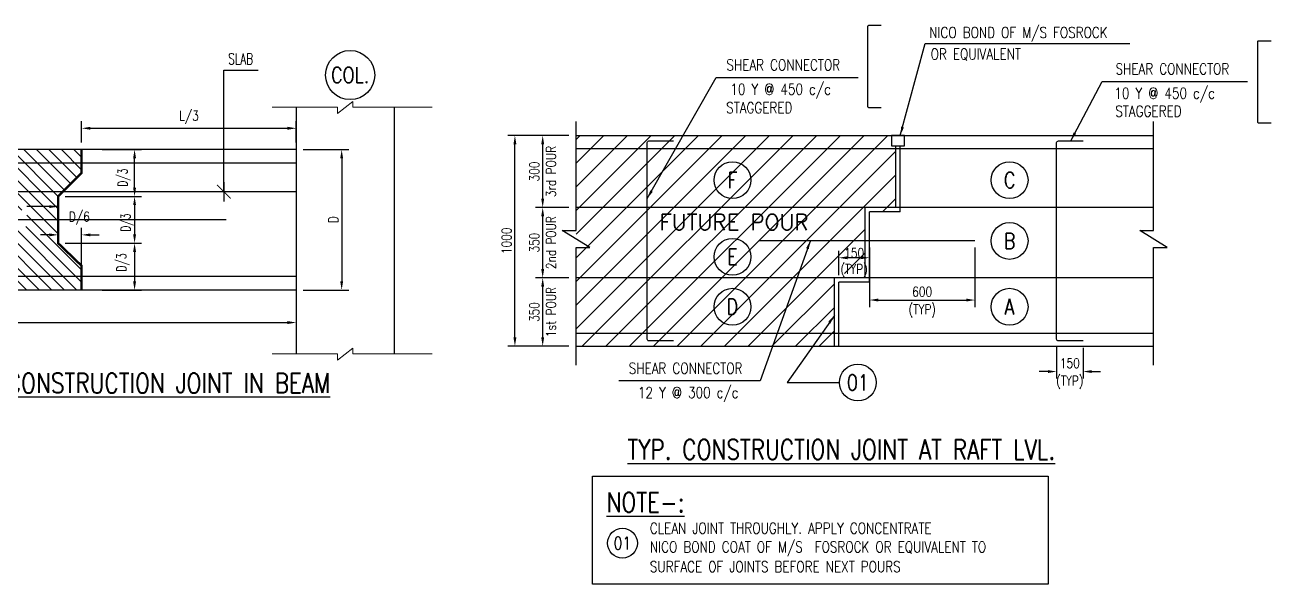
# Model space of a CAD drawing. Extents: x 345615 to 1272425, y -526289 to -156124.
# Drawn here: x 391900 to 427351, y -321563 to -305646 of the extents above; entities that cross this region are included whole.
import ezdxf
from ezdxf.enums import TextEntityAlignment as Align
from ezdxf.lldxf.tags import DXFTag

# ---------------------------------------------------------------- set-up
doc = ezdxf.new("R2010")
doc.units = 0
doc.header["$LTSCALE"] = 500
doc.header["$MEASUREMENT"] = 0
doc.header["$PDMODE"] = 35
doc.header["$PDSIZE"] = -15
doc.linetypes.add('HIDDEN2', pattern=[0.1875, 0.125, -0.0625])
doc.layers.get('DEFPOINTS').update_dxf_attribs({"color": 4})
for name, color, linetype in [('BEAM', 4, 'Continuous'), ('DIM', 5, 'Continuous'), ('FOOT', 4, 'Continuous'), ('LINE CUT', 8, 'Continuous'), ('RIL SWD', 15, 'Continuous'), ('S-COLUMN', 1, 'Continuous'), ('S-COLUMN CIRCLE', 9, 'Continuous'), ('S-DIM-1', 5, 'Continuous'), ('S-HATCH @ 1', 252, 'Continuous'), ('S-REINFORCEMENT', 6, 'Continuous'), ('S-TEXT-1', 4, 'Continuous'), ('S-TEXT1', 4, 'Continuous'), ('S-TITLE', 6, 'Continuous')]:
    doc.layers.add(name, color=color, linetype=linetype)
doc.layers.add('CUT LINE', color=8, linetype='Continuous', lineweight=15)
doc.styles.add('ROMANS', font='simplex.shx', dxfattribs={"width": 0.8, "height": 275, "bigfont": 'bigfont.shx'})
doc.styles.add('ROMENT', font='simplex.shx', dxfattribs={"bigfont": 'bigfont.shx'})
tags = doc.linetypes.add('HIDDEN', pattern=[0.375, 0.25, -0.125]).pattern_tags.tags
tags[6:7] = [DXFTag(74, 4), DXFTag(75, 0), DXFTag(340, '0'), DXFTag(46, 1.0), DXFTag(50, 0.0), DXFTag(44, 0.0), DXFTag(45, 0.0)]
tags[4:5] = [DXFTag(74, 4), DXFTag(75, 0), DXFTag(340, '0'), DXFTag(46, 1.0), DXFTag(50, 0.0), DXFTag(44, 0.0), DXFTag(45, 0.0)]
doc.dimstyles.new('dim100', dxfattribs={"dimtxt": 250, "dimasz": 250, "dimexe": 200, "dimexo": 200, "dimgap": 100, "dimtad": 1, "dimdec": 0, "dimzin": 0, "dimdsep": 46, "dimtxsty": 'ROMANS', "dimcen": 0, "dimclrd": 5, "dimclre": 5, "dimclrt": 4, "dimadec": 0, "dimazin": 0, "dimtfac": 1, "dimtdec": 0, "dimtix": 1, "dimtofl": 0, "dimtmove": 2, "dimatfit": 3, "dimfxl": 0, "dimtolj": 1, "dimtzin": 0, "dimlwd": -1, "dimlwe": -1, "dimarcsym": 0})
doc.dimstyles.new('dim20', dxfattribs={"dimtxt": 250, "dimasz": 250, "dimexe": 200, "dimexo": 200, "dimgap": 100, "dimtad": 1, "dimdec": 0, "dimlfac": 0.2, "dimzin": 0, "dimdsep": 46, "dimtxsty": 'ROMANS', "dimcen": 0, "dimclrd": 5, "dimclre": 5, "dimclrt": 4, "dimadec": 0, "dimazin": 0, "dimtfac": 1, "dimtdec": 0, "dimtix": 1, "dimtofl": 0, "dimtmove": 2, "dimatfit": 3, "dimfxl": 0, "dimtolj": 1, "dimtzin": 0, "dimlwd": -1, "dimlwe": -1, "dimarcsym": 0})
doc.dimstyles.new('INT$7', dxfattribs={"dimtxt": 9, "dimasz": 8, "dimexe": 8, "dimexo": 3, "dimgap": 2, "dimtad": 1, "dimdec": 0, "dimzin": 0, "dimdsep": 46, "dimtxsty": 'ROMANS', "dimblk": 'DIMTICK', "dimcen": -0.25, "dimclrd": 5, "dimclre": 5, "dimclrt": 4, "dimadec": 0, "dimazin": 0, "dimtfac": 1, "dimtdec": 0, "dimtix": 1, "dimtofl": 0, "dimtmove": 2, "dimatfit": 3, "dimldrblk": 'DIMTICK', "dimfxl": 0, "dimtolj": 1, "dimtzin": 0, "dimarcsym": 0})

# ---------------------------------------------------------------- blocks, each defined once
blk = doc.blocks.new('*D1156')
at = {"layer": 'DEFPOINTS', "color": 0}
for p in [(399618.9944033291, -309193.7152783412), (399618.9944033291, -313192.4327847745), (400911.0351098804, -313192.4327847745)]:
    blk.add_point(p, dxfattribs=at)
at = {"layer": 'S-DIM-1', "color": 5}
for p, q in [((399818.9944033291, -309193.7152783412), (401111.0351098804, -309193.7152783412)), ((400911.0351098804, -309443.7152783412), (400911.0351098804, -312942.4327847745)), ((399818.9944033291, -313192.4327847745), (401111.0351098804, -313192.4327847745))]:
    blk.add_line(p, q, dxfattribs=at)
for points in [[(400952.7017765471, -309443.7152783412), (400869.3684432137, -309443.7152783412), (400911.0351098804, -309193.7152783412)], [(400869.3684432137, -312942.4327847745), (400952.7017765471, -312942.4327847745), (400911.0351098804, -313192.4327847745)]]:
    blk.add_solid(points, dxfattribs=at)
at = {"layer": 'S-DIM-1', "color": 4, "insert": (400673.5351098804, -311193.0740315578), "char_height": 275, "attachment_point": 5, "rotation": 90, "style": 'ROMANS'}
blk.add_mtext('\\A1;D', dxfattribs=at)
blk = doc.blocks.new('*D1157')
at = {"layer": 'DEFPOINTS', "color": 0}
for p in [(393899.3190449596, -309193.7152783413), (395019.7924542121, -309193.7152783413), (392845.7220120339, -310526.6211138191)]:
    blk.add_point(p, dxfattribs=at)
at = {"layer": 'S-DIM-1', "color": 5}
for p, q in [((394099.3190449596, -309193.7152783413), (395219.7924542121, -309193.7152783413)), ((395019.7924542121, -310276.6211138191), (395019.7924542121, -309443.7152783413)), ((393045.7220120339, -310526.6211138191), (395219.7924542121, -310526.6211138191))]:
    blk.add_line(p, q, dxfattribs=at)
for points in [[(395061.4591208788, -309443.7152783413), (394978.1257875454, -309443.7152783413), (395019.7924542121, -309193.7152783413)], [(394978.1257875454, -310276.6211138191), (395061.4591208788, -310276.6211138191), (395019.7924542121, -310526.6211138191)]]:
    blk.add_solid(points, dxfattribs=at)
at = {"layer": 'S-DIM-1', "color": 4, "insert": (394723.7650789787, -309994.5528954265), "char_height": 275, "attachment_point": 5, "rotation": 90, "style": 'ROMANS'}
blk.add_mtext('\\A1;{\\W0.7;D/3}', dxfattribs=at)
blk = doc.blocks.new('*D1158')
at = {"layer": 'DEFPOINTS', "color": 0}
for p in [(392845.7220120339, -310526.6211138191), (392845.7220120339, -311859.5269492967), (395019.7924542121, -311859.5269492967)]:
    blk.add_point(p, dxfattribs=at)
at = {"layer": 'S-DIM-1', "color": 5}
for p, q in [((393045.7220120339, -310526.6211138191), (395219.7924542121, -310526.6211138191)), ((395019.7924542121, -310776.6211138191), (395019.7924542121, -311609.5269492967)), ((393045.7220120339, -311859.5269492967), (395219.7924542121, -311859.5269492967))]:
    blk.add_line(p, q, dxfattribs=at)
for points in [[(395061.4591208788, -310776.6211138191), (394978.1257875454, -310776.6211138191), (395019.7924542121, -310526.6211138191)], [(394978.1257875454, -311609.5269492967), (395061.4591208788, -311609.5269492967), (395019.7924542121, -311859.5269492967)]]:
    blk.add_solid(points, dxfattribs=at)
at = {"layer": 'S-DIM-1', "color": 4, "insert": (394810.2686446883, -311274.8626239252), "char_height": 275, "attachment_point": 5, "rotation": 90, "style": 'ROMANS'}
blk.add_mtext('\\A1;{\\W0.7;D/3}', dxfattribs=at)
blk = doc.blocks.new('*D1159')
at = {"layer": 'DEFPOINTS', "color": 0}
for p in [(392845.7220120339, -311859.5269492967), (393899.3190449596, -313192.4327847743), (395019.7924542121, -313192.4327847743)]:
    blk.add_point(p, dxfattribs=at)
at = {"layer": 'S-DIM-1', "color": 5}
for p, q in [((393045.7220120339, -311859.5269492967), (395219.7924542121, -311859.5269492967)), ((395019.7924542121, -312109.5269492967), (395019.7924542121, -312942.4327847743)), ((394099.3190449596, -313192.4327847743), (395219.7924542121, -313192.4327847743))]:
    blk.add_line(p, q, dxfattribs=at)
for points in [[(395061.4591208788, -312109.5269492967), (394978.1257875454, -312109.5269492967), (395019.7924542121, -311859.5269492967)], [(394978.1257875454, -312942.4327847743), (395061.4591208788, -312942.4327847743), (395019.7924542121, -313192.4327847743)]]:
    blk.add_solid(points, dxfattribs=at)
at = {"layer": 'S-DIM-1', "color": 4, "insert": (394689.7650789787, -312408.751333048), "char_height": 275, "attachment_point": 5, "rotation": 90, "style": 'ROMANS'}
blk.add_mtext('\\A1;{\\W0.7;D/3}', dxfattribs=at)
blk = doc.blocks.new('*D1160')
at = {"layer": 'DEFPOINTS', "color": 0}
for p in [(392845.7220120339, -311859.5269492967), (393512.1749297727, -311622.4456904569), (393512.1749297727, -313192.4327847745)]:
    blk.add_point(p, dxfattribs=at)
at = {"layer": 'S-DIM-1', "color": 5}
for p, q in [((392845.7220120339, -311659.5269492967), (392845.7220120339, -311422.4456904569)), ((393512.1749297727, -312992.4327847745), (393512.1749297727, -311422.4456904569)), ((392595.7220120339, -311622.4456904569), (392345.7220120339, -311622.4456904569)), ((393762.1749297727, -311622.4456904569), (394012.1749297727, -311622.4456904569))]:
    blk.add_line(p, q, dxfattribs=at)
for points in [[(392595.7220120339, -311664.1123571236), (392595.7220120339, -311580.7790237902), (392845.7220120339, -311622.4456904569)], [(393762.1749297727, -311580.7790237902), (393762.1749297727, -311664.1123571236), (393512.1749297727, -311622.4456904569)]]:
    blk.add_solid(points, dxfattribs=at)
at = {"layer": 'S-DIM-1', "color": 4, "insert": (393448.3580940363, -311146.6382701988), "char_height": 275, "attachment_point": 5, "style": 'ROMANS'}
blk.add_mtext('\\A1;{\\W0.8;D/6}', dxfattribs=at)
blk = doc.blocks.new('*D1161')
at = {"layer": 'DEFPOINTS', "color": 0}
for p in [(382466.4135934098, -313192.4327847745), (399618.9944033291, -313192.4327847745), (399618.9944033291, -314117.8704758142)]:
    blk.add_point(p, dxfattribs=at)
at = {"layer": 'S-DIM-1', "color": 5}
for p, q in [((382466.4135934098, -313392.4327847745), (382466.4135934098, -314317.8704758142)), ((399618.9944033291, -313392.4327847745), (399618.9944033291, -314317.8704758142)), ((382716.4135934098, -314117.8704758142), (399368.9944033291, -314117.8704758142))]:
    blk.add_line(p, q, dxfattribs=at)
for points in [[(382716.4135934098, -314076.2038091475), (382716.4135934098, -314159.5371424809), (382466.4135934098, -314117.8704758142)], [(399368.9944033291, -314159.5371424809), (399368.9944033291, -314076.2038091475), (399618.9944033291, -314117.8704758142)]]:
    blk.add_solid(points, dxfattribs=at)
at = {"layer": 'S-DIM-1', "color": 4, "insert": (391042.7039983695, -313880.3704758142), "char_height": 275, "attachment_point": 5, "style": 'ROMANS'}
blk.add_mtext('\\A1;{L}', dxfattribs=at)
blk = doc.blocks.new('*D1162')
at = {"layer": 'DEFPOINTS', "color": 0}
for p in [(399618.9944033291, -308587.81868166), (393512.1749297727, -309193.7152783412), (399618.9944033291, -309193.7152783412)]:
    blk.add_point(p, dxfattribs=at)
at = {"layer": 'S-DIM-1', "color": 5}
for p, q in [((393512.1749297727, -308993.7152783412), (393512.1749297727, -308387.81868166)), ((399618.9944033291, -308993.7152783412), (399618.9944033291, -308387.81868166)), ((393762.1749297727, -308587.81868166), (399368.9944033291, -308587.81868166))]:
    blk.add_line(p, q, dxfattribs=at)
for points in [[(393762.1749297727, -308546.1520149933), (393762.1749297727, -308629.4853483267), (393512.1749297727, -308587.81868166)], [(399368.9944033291, -308629.4853483267), (399368.9944033291, -308546.1520149933), (399618.9944033291, -308587.81868166)]]:
    blk.add_solid(points, dxfattribs=at)
at = {"layer": 'S-DIM-1', "color": 4, "insert": (396565.5846665509, -308278.2948721362), "char_height": 275, "attachment_point": 5, "style": 'ROMANS'}
blk.add_mtext('\\A1;{L/3}', dxfattribs=at)
blk = doc.blocks.new('DIMTICK')
for p, q in [((-1, 0), (1, 0)), ((0, 1), (0, -1))]:
    blk.add_line(p, q)
at = {"color": 2, "const_width": 0.1}
blk.add_lwpolyline([(0.7071067811865461, 0.7071067811865461), (-0.7071067811865479, -0.7071067811865461)], dxfattribs=at)
blk = doc.blocks.new('*D1163')
at = {"layer": 'DEFPOINTS', "color": 0}
for p in [(405839.7129105981, -308793.3214584735), (407577.9811595904, -308793.3214584735), (407577.9811595904, -314793.3214584735)]:
    blk.add_point(p, dxfattribs=at)
at = {"layer": 'S-DIM-1', "color": 5}
for p, q in [((407377.9811595904, -308793.3214584735), (405639.7129105981, -308793.3214584735)), ((405839.7129105981, -314543.3214584735), (405839.7129105981, -309043.3214584735)), ((407377.9811595904, -314793.3214584735), (405639.7129105981, -314793.3214584735))]:
    blk.add_line(p, q, dxfattribs=at)
for points in [[(405881.3795772648, -309043.3214584735), (405798.0462439315, -309043.3214584735), (405839.7129105981, -308793.3214584735)], [(405798.0462439315, -314543.3214584735), (405881.3795772648, -314543.3214584735), (405839.7129105981, -314793.3214584735)]]:
    blk.add_solid(points, dxfattribs=at)
at = {"layer": 'S-DIM-1', "color": 4, "insert": (405602.2129105981, -311793.3214584735), "char_height": 275, "attachment_point": 5, "rotation": 90, "style": 'ROMANS'}
blk.add_mtext('\\A1;1000', dxfattribs=at)
blk = doc.blocks.new('*D1164')
at = {"layer": 'DEFPOINTS', "color": 0}
for p in [(415927.2504041048, -311780.8214584735), (418927.2504041048, -311780.8214584735), (418927.2504041048, -313477.3180386156)]:
    blk.add_point(p, dxfattribs=at)
at = {"layer": 'S-DIM-1', "color": 5}
for p, q in [((415927.2504041048, -311980.8214584735), (415927.2504041048, -313677.3180386156)), ((418927.2504041048, -311980.8214584735), (418927.2504041048, -313677.3180386156)), ((416177.2504041048, -313477.3180386156), (418677.2504041048, -313477.3180386156))]:
    blk.add_line(p, q, dxfattribs=at)
for points in [[(416177.2504041048, -313435.6513719489), (416177.2504041048, -313518.9847052823), (415927.2504041048, -313477.3180386156)], [(418677.2504041048, -313518.9847052823), (418677.2504041048, -313435.6513719489), (418927.2504041048, -313477.3180386156)]]:
    blk.add_solid(points, dxfattribs=at)
at = {"layer": 'S-DIM-1', "color": 4, "char_height": 275, "attachment_point": 5, "style": 'ROMANS'}
for s, insert in [('\\A1;600', (417427.2504041048, -313239.8180386156)), ('(TYP)', (417427.2504041048, -313786.8418481394))]:
    blk.add_mtext(s, dxfattribs=dict(at, insert=insert))
blk = doc.blocks.new('*D1165')
at = {"layer": 'DEFPOINTS', "color": 0}
for p in [(421251.2129412706, -314589.6987733353), (422001.2129412706, -314639.6987733353), (422001.2129412706, -315512.3567730394)]:
    blk.add_point(p, dxfattribs=at)
at = {"layer": 'S-DIM-1', "color": 5}
for p, q in [((421251.2129412706, -314789.6987733353), (421251.2129412706, -315712.3567730394)), ((422001.2129412706, -314839.6987733353), (422001.2129412706, -315712.3567730394)), ((421001.2129412706, -315512.3567730394), (420751.2129412706, -315512.3567730394)), ((422251.2129412706, -315512.3567730394), (422501.2129412706, -315512.3567730394))]:
    blk.add_line(p, q, dxfattribs=at)
for points in [[(421001.2129412706, -315554.0234397061), (421001.2129412706, -315470.6901063728), (421251.2129412706, -315512.3567730394)], [(422251.2129412706, -315470.6901063728), (422251.2129412706, -315554.0234397061), (422001.2129412706, -315512.3567730394)]]:
    blk.add_solid(points, dxfattribs=at)
at = {"layer": 'S-DIM-1', "color": 4, "char_height": 275, "attachment_point": 5, "style": 'ROMANS'}
for s, insert in [('\\A1;{150', (421626.2129412706, -315274.8567730394)), ('(TYP)}', (421626.2129412706, -315821.8805825632))]:
    blk.add_mtext(s, dxfattribs=dict(at, insert=insert))
blk = doc.blocks.new('*D1166')
at = {"layer": 'DEFPOINTS', "color": 0}
for p in [(406629.7436631059, -312843.3214584735), (407577.9811595904, -312843.3214584735), (407577.9811595904, -314793.3214584735)]:
    blk.add_point(p, dxfattribs=at)
at = {"layer": 'S-DIM-1', "color": 5}
for p, q in [((407377.9811595904, -312843.3214584735), (406429.7436631059, -312843.3214584735)), ((406629.7436631059, -314543.3214584735), (406629.7436631059, -313093.3214584735)), ((407377.9811595904, -314793.3214584735), (406429.7436631059, -314793.3214584735))]:
    blk.add_line(p, q, dxfattribs=at)
for points in [[(406671.4103297726, -313093.3214584735), (406588.0769964392, -313093.3214584735), (406629.7436631059, -312843.3214584735)], [(406588.0769964392, -314543.3214584735), (406671.4103297726, -314543.3214584735), (406629.7436631059, -314793.3214584735)]]:
    blk.add_solid(points, dxfattribs=at)
at = {"layer": 'S-DIM-1', "color": 4, "char_height": 275, "attachment_point": 5, "rotation": 90, "style": 'ROMANS'}
for s, insert in [('1st POUR', (406867.2436631059, -313818.3214584735)), ('\\A1;350', (406392.2436631059, -313818.3214584735))]:
    blk.add_mtext(s, dxfattribs=dict(at, insert=insert))
blk = doc.blocks.new('*D1167')
at = {"layer": 'DEFPOINTS', "color": 0}
for p in [(406629.7436631059, -310843.3214584735), (407577.9811595904, -310843.3214584735), (407577.9811595904, -312843.3214584735)]:
    blk.add_point(p, dxfattribs=at)
at = {"layer": 'S-DIM-1', "color": 5}
for p, q in [((407377.9811595904, -310843.3214584735), (406429.7436631059, -310843.3214584735)), ((406629.7436631059, -312593.3214584735), (406629.7436631059, -311093.3214584735)), ((407377.9811595904, -312843.3214584735), (406429.7436631059, -312843.3214584735))]:
    blk.add_line(p, q, dxfattribs=at)
for points in [[(406671.4103297726, -311093.3214584735), (406588.0769964392, -311093.3214584735), (406629.7436631059, -310843.3214584735)], [(406588.0769964392, -312593.3214584735), (406671.4103297726, -312593.3214584735), (406629.7436631059, -312843.3214584735)]]:
    blk.add_solid(points, dxfattribs=at)
at = {"layer": 'S-DIM-1', "color": 4, "char_height": 275, "attachment_point": 5, "rotation": 90, "style": 'ROMANS'}
for s, insert in [('2nd POUR', (406867.2436631059, -311843.3214584735)), ('\\A1;350', (406392.2436631059, -311843.3214584735))]:
    blk.add_mtext(s, dxfattribs=dict(at, insert=insert))
blk = doc.blocks.new('*D1168')
at = {"layer": 'DEFPOINTS', "color": 0}
for p in [(406629.7436631059, -308793.3214584735), (407577.9811595904, -308793.3214584735), (407577.9811595904, -310843.3214584735)]:
    blk.add_point(p, dxfattribs=at)
at = {"layer": 'S-DIM-1', "color": 5}
for p, q in [((407377.9811595904, -308793.3214584735), (406429.7436631059, -308793.3214584735)), ((406629.7436631059, -310593.3214584735), (406629.7436631059, -309043.3214584735)), ((407377.9811595904, -310843.3214584735), (406429.7436631059, -310843.3214584735))]:
    blk.add_line(p, q, dxfattribs=at)
for points in [[(406671.4103297726, -309043.3214584735), (406588.0769964392, -309043.3214584735), (406629.7436631059, -308793.3214584735)], [(406588.0769964392, -310593.3214584735), (406671.4103297726, -310593.3214584735), (406629.7436631059, -310843.3214584735)]]:
    blk.add_solid(points, dxfattribs=at)
at = {"layer": 'S-DIM-1', "color": 4, "char_height": 275, "attachment_point": 5, "rotation": 90, "style": 'ROMANS'}
for s, insert in [('3rd POUR', (406867.2436631059, -309818.3214584735)), ('\\A1;300', (406392.2436631059, -309818.3214584735))]:
    blk.add_mtext(s, dxfattribs=dict(at, insert=insert))
blk = doc.blocks.new('*D1169')
at = {"layer": 'DEFPOINTS', "color": 0}
for p in [(415052.2504041048, -312274.0190989478), (415052.2504041048, -312968.3214584735), (415927.2504041048, -312968.3214584735)]:
    blk.add_point(p, dxfattribs=at)
at = {"layer": 'S-DIM-1', "color": 5}
for p, q in [((415052.2504041048, -312768.3214584735), (415052.2504041048, -312074.0190989478)), ((415677.2504041048, -312274.0190989478), (415302.2504041048, -312274.0190989478)), ((415927.2504041048, -312768.3214584735), (415927.2504041048, -312074.0190989478))]:
    blk.add_line(p, q, dxfattribs=at)
for points in [[(415302.2504041048, -312232.3524322811), (415302.2504041048, -312315.6857656144), (415052.2504041048, -312274.0190989478)], [(415677.2504041048, -312315.6857656144), (415677.2504041048, -312232.3524322811), (415927.2504041048, -312274.0190989478)]]:
    blk.add_solid(points, dxfattribs=at)
at = {"layer": 'S-DIM-1', "color": 4, "insert": (415489.7504041048, -312413.5190989476), "char_height": 275, "attachment_point": 5, "style": 'ROMANS'}
blk.add_mtext('\\A1;150\\Fsimplex.shx,bigfont.shx;\\P(TYP)', dxfattribs=at)

msp = doc.modelspace()

# ---------------------------------------------------------------- hatches: boundary and pattern name
at = {"layer": 'BEAM'}
h = msp.add_hatch(dxfattribs=at)
h.set_pattern_fill('ANSI31', color=8, scale=2013.422818791947, angle=180)
h.set_pattern_definition([(135, (1284969.863466777, -601845.5734101731), (177.9631160704398, 177.9631160704399), [])])
h.paths.add_polyline_path([(382466.4135934098, -313192.4327847745), (393512.1749297727, -313192.4327847745), (393512.1749297727, -312533.7162307064), (393512.1749297727, -312503.0835296424), (392845.7220120339, -311859.5269492967), (392845.7220120339, -310526.6211138191), (393512.1749297727, -309860.1681960803), (393512.1749297727, -309852.4318324093), (393512.1749297727, -309193.7152783412), (382466.4135934098, -309193.7152783412)])
h.paths.add_polyline_path([(387851.5995778283, -310916.8231367364), (387851.5995778283, -311385.5731367364), (391955.4686254473, -311385.5731367364), (391955.4686254473, -310916.8231367364)], flags=16)
h.paths.add_polyline_path([(383511.0770541249, -311625.7952128769), (383511.0770541249, -312340.0809271625), (389037.2675303154, -312340.0809271625), (389037.2675303154, -311625.7952128769)], flags=16)
edge = h.paths.add_edge_path(flags=16)
edge.add_line((383069.7650789787, -310530.31868166), (383171.0507932644, -311318.81868166))
edge.add_line((383171.0507932644, -311318.81868166), (387023.479364693, -311318.81868166))
edge.add_line((387023.479364693, -311318.81868166), (386921.979364693, -310530.31868166))
edge.add_line((386921.979364693, -310530.31868166), (383069.5507932644, -310530.31868166))
at = {"layer": 'S-HATCH @ 1'}
h = msp.add_hatch(dxfattribs=at)
h.set_pattern_fill('ANSI31', color=8, scale=150, angle=180)
h.set_pattern_definition([(225, (407577.9811595904, -302175.5696546248), (336.7596045400933, -336.7596045400934), [])])
h.paths.add_polyline_path([(414927.2504041048, -314793.3214584735), (414927.2504041048, -312718.3214584735), (415802.2504041048, -312718.3214584735), (415802.2504041048, -310968.3214584735), (416677.2504041048, -310968.3214584735), (416677.2504041048, -309088.3109171843), (416552.2504041048, -309088.3109171843), (416552.2504041048, -308793.3214584735), (407577.9811595904, -308793.3214584735), (407577.9811595904, -314793.3214584735)])

# ---------------------------------------------------------------- linework, layer by layer
at = {"layer": 'BEAM'}
for p, q in [((399618.9944033291, -309193.7152783412), (382466.4135934098, -309193.7152783412)), ((399618.9944033291, -313192.4327847745), (382466.4135934098, -313192.4327847745))]:
    msp.add_line(p, q, dxfattribs=at)
at = {"layer": 'BEAM', "color": 3, "const_width": 67.11409395973155}
msp.add_lwpolyline([(393512.1749297727, -309193.7152783413), (393512.1749297727, -309860.1681960803), (392845.7220120339, -310526.6211138191), (392845.7220120339, -311859.5269492967), (393512.1749297727, -312503.0835296424), (393512.1749297727, -313192.4327847745)], dxfattribs=at)
at = {"layer": 'CUT LINE', "color": 8}
for points in [[(398932.9604587102, -307989.0936732616), (400793.6822615351, -307989.0936732616), (400793.6822615351, -308167.8084161956), (401231.8065451231, -307825.4735607596), (401231.8065451231, -307989.0936732616), (403485.6238742414, -307989.0936732616)], [(398932.9604587102, -315006.5936732616), (400793.6822615351, -315006.5936732616), (400793.6822615351, -315185.3084161956), (401231.8065451231, -314842.9735607596), (401231.8065451231, -315006.5936732616), (403485.6238742414, -315006.5936732616)]]:
    msp.add_lwpolyline(points, dxfattribs=at)
at = {"layer": 'FOOT', "color": 8, "linetype": 'HIDDEN', "ltscale": 3}
msp.add_line((399618.9944033291, -310393.7152783412), (382466.4135934098, -310393.7152783412), dxfattribs=at)
at = {"layer": 'LINE CUT'}
for points in [[(407577.9811595904, -315327.4627912646), (407577.9811595904, -311977.0786829569), (407967.8972353081, -311977.0786829569), (407188.065083869, -311502.0336246906), (407577.9811595904, -311502.0336246906), (407577.9811595904, -308395.154477812)], [(424006.311100215, -315327.4627912646), (424006.311100215, -311977.0786829569), (424396.2271759363, -311977.0786829569), (423616.3950244973, -311502.0336246906), (424006.311100215, -311502.0336246906), (424006.311100215, -308395.154477812)]]:
    msp.add_lwpolyline(points, dxfattribs=at)
at = {"layer": 'RIL SWD', "color": 4}
for p, q in [((407577.9811595904, -308793.3214584735), (424006.311100215, -308793.3214584735)), ((416802.2504041048, -310968.3214584735), (416802.2504041048, -309088.3109171843)), ((415927.2504041048, -312968.3214584735), (415927.2504041048, -310968.3214584735)), ((416802.2504041048, -310968.3214584735), (415927.2504041048, -310968.3214584735)), ((415927.2504041048, -312968.3214584735), (415052.2504041048, -312968.3214584735)), ((415052.2504041048, -314793.3214584735), (415052.2504041048, -312968.3214584735)), ((407577.9811595904, -314793.3214584735), (424006.311100215, -314793.3214584735))]:
    msp.add_line(p, q, dxfattribs=at)
at = {"layer": 'RIL SWD', "color": 3, "linetype": 'HIDDEN2', "ltscale": 1000}
for p, q in [((416677.2504041048, -310843.3214584735), (416677.2504041048, -309088.3109171843)), ((416677.2504041048, -310843.3214584735), (415802.2504041048, -310843.3214584735)), ((415802.2504041048, -312843.3214584735), (415802.2504041048, -310843.3214584735)), ((414927.2504041048, -314793.3214584735), (414927.2504041048, -312843.3214584735)), ((415802.2504041048, -312843.3214584735), (414927.2504041048, -312843.3214584735))]:
    msp.add_line(p, q, dxfattribs=at)
at = {"layer": 'RIL SWD', "color": 8, "linetype": 'HIDDEN', "ltscale": 1000}
for p, q in [((424006.311100215, -310843.3214584735), (407577.9811595904, -310843.3214584735)), ((424006.311100215, -312843.3214584735), (407577.9811595904, -312843.3214584735))]:
    msp.add_line(p, q, dxfattribs=at)
at = {"layer": 'RIL SWD'}
msp.add_lwpolyline([(416927.2504041048, -308793.3214584735), (416552.2504041048, -308793.3214584735), (416552.2504041048, -309088.3109171843), (416927.2504041048, -309088.3109171843)], close=True, dxfattribs=at)
at = {"layer": 'S-COLUMN', "color": 10, "ltscale": 2}
for p, q in [((399618.9944033291, -307989.0936732616), (399618.9944033291, -315006.5936732616)), ((402406.4944033291, -307989.0936732616), (402406.4944033291, -315006.5936732616))]:
    msp.add_line(p, q, dxfattribs=at)
at = {"layer": 'S-COLUMN CIRCLE'}
for centre, radius in [((401152.845888898, -307072.865996876), 699.326819162543), ((412027.7852492237, -310063.8656576632), 523.9610967696826), ((419913.2852492237, -310063.8656576632), 523.9610967696826), ((419913.2852492237, -311794.8656576632), 523.9610967696826), ((412027.7852492237, -312248.8656576632), 523.9610967696826), ((412027.7852492237, -313667.9192366883), 523.9610967696826), ((419913.2852492237, -313667.9192366883), 523.9610967696826), ((415596.383284407, -315824.4116132414), 523.9610967696826), ((408898.1501607117, -320397.2789922847), 424.5055182161781)]:
    msp.add_circle(centre, radius, dxfattribs=at)
at = {"layer": 'S-DIM-1'}
msp.add_lwpolyline([(408044.9116277457, -318488.3937181645), (421005.7291599896, -318488.3937181645), (421005.7291599896, -321562.5405683523), (408044.9116277457, -321562.5405683523)], close=True, dxfattribs=at)
at = {"layer": 'S-REINFORCEMENT', "linetype": 'ByBlock'}
for p, q in [((407577.9811595904, -309168.3214584735), (424006.311100215, -309168.3214584735)), ((399618.9944033291, -309579.3265481922, -61.01302959494274), (382466.4135934098, -309579.3265481922, -61.01302959494274)), ((397626.0226006604, -311193.0740315579), (389496.0371604333, -311193.0740315579)), ((412802.2504041048, -311780.8214584735), (418927.2504041048, -311780.8214584735)), ((399618.9944033291, -312806.8215149235, -61.01302959494274), (382466.4135934098, -312806.8215149235, -61.01302959494274)), ((407577.9811595904, -314418.3214584735), (424006.311100215, -314418.3214584735))]:
    msp.add_line(p, q, dxfattribs=at)
for points in [[(416259.0949832129, -308002.3443115024), (415909.0949832129, -308002.3443115019, -0.4142135623867338), (415884.0949832129, -307977.3443115024), (415884.0949832129, -306829.1556540715), (415884.0949832129, -305680.9669966405, -0.4142135623867338), (415909.0949832129, -305655.966996641), (416259.0949832129, -305655.9669966405)], [(427351.4900902587, -308441.8543063101), (427001.4900902587, -308441.8543063096, -0.4142135623867338), (426976.4900902587, -308416.8543063101), (426976.4900902587, -307268.6656488791), (426976.4900902587, -306120.4769914482, -0.4142135623867338), (427001.4900902587, -306095.4769914487), (427351.4900902587, -306095.4769914482)], [(410353.2878669391, -314639.6987733353), (409653.2878669391, -314639.6987733339, -0.4142135623867338), (409603.2878669391, -314589.6987733353), (409603.2878669391, -311843.3214584735), (409603.2878669391, -308996.9441436116, -0.4142135623867338), (409653.2878669391, -308946.944143613), (410353.2878669391, -308946.9441436116)], [(422001.2129412706, -314639.6987733353), (421301.2129412706, -314639.6987733339, -0.4142135623867338), (421251.2129412706, -314589.6987733353), (421251.2129412706, -311843.3214584735), (421251.2129412706, -308996.9441436116, -0.4142135623867338), (421301.2129412706, -308946.944143613), (422001.2129412706, -308946.9441436116)]]:
    msp.add_lwpolyline(points, format="xyb", dxfattribs=at)

# ---------------------------------------------------------------- texts
at = {"layer": 'S-TEXT-1', "style": 'ROMANS', "width": 0.8}
for s, p in [('NICO BOND OF M/S FOSROCK', (417624.7043325903, -306017.8146111869)), ('OR EQUIVALENT', (417665.5482480193, -306632.0123578549, 7.401770400000001e-07))]:
    msp.add_text(s, height=312.5, dxfattribs=at).set_placement(p)
at = {"layer": 'S-TEXT-1', "style": 'ROMANS', "width": 0.7}
msp.add_text('SLAB', height=312.5, dxfattribs=at).set_placement((397681.772055777, -306611.9327847745), align=Align.MIDDLE_LEFT)
at = {"layer": 'S-TEXT-1', "style": 'ROMANS', "width": 0.8}
for s, p in [('SHEAR CONNECTOR', (413473.6558322927, -306785.8472057922)), ('SHEAR CONNECTOR', (424544.476060603, -306899.596991913)), ('10 Y @ 450 c/c', (413398.7320932953, -307499.3707652293)), ('10 Y @ 450 c/c', (424322.9954967594, -307613.1205513502)), ('STAGGERED', (412792.3260520718, -308003.0992540187)), ('STAGGERED', (423863.1462803821, -308102.1933576559)), ('SHEAR CONNECTOR', (410695.1570616255, -315419.1837199671)), ('12 Y @ 300 c/c', (410770.0808006229, -316132.7072794052))]:
    msp.add_text(s, height=312.5, dxfattribs=at).set_placement(p, align=Align.MIDDLE)
at = {"layer": 'S-TEXT1', "color": 2, "style": 'ROMENT', "width": 0.8}
for s, height, p in [('COL.', 450, (401152.845888898, -307072.865996876)), ('F', 450, (412027.7852492237, -310063.8656576632)), ('C', 450, (419913.2852492237, -310063.8656576632)), ('B', 450, (419913.2852492237, -311794.8656576632)), ('E', 450, (412027.7852492237, -312248.8656576632)), ('D', 450, (412027.7852492237, -313667.9192366883)), ('A', 450, (419913.2852492237, -313667.9192366883)), ('01', 450, (415596.383284407, -315824.4116132414)), ('01', 364.5833333333334, (408898.1501607117, -320397.2789922847))]:
    msp.add_text(s, height=height, dxfattribs=at).set_placement(p, align=Align.MIDDLE)
at = {"layer": 'S-TEXT1', "style": 'ROMENT', "width": 0.8}
for s, p in [('CLEAN JOINT THROUGHLY. APPLY CONCENTRATE ', (409677.8379110568, -319972.773474068)), ('NICO BOND COAT OF M/S  FOSROCK OR EQUIVALENT TO   ', (409677.8379110568, -320505.2485278087)), ('SURFACE OF JOINTS BEFORE NEXT POURS', (409677.8379110568, -321066.3411864002))]:
    msp.add_text(s, height=312.5, dxfattribs=at).set_placement(p, align=Align.MIDDLE_LEFT)
at = {"layer": 'S-TEXT1', "color": 2, "insert": (409954.455211312, -311034.3182850751), "char_height": 450, "attachment_point": 1, "style": 'ROMENT'}
msp.add_mtext('FUTURE POUR', dxfattribs=at)
at = {"layer": 'S-TITLE', "style": 'ROMANS', "width": 0.8}
for s, p in [('%%UTYPICAL DETAILS OF VERTICAL CONSTRUCTION JOINT IN BEAM', (391356.9545581152, -315840.8706539524)), ('%%UTYP. CONSTRUCTION JOINT AT RAFT LVL.', (415123.2220120339, -317732.4456904569))]:
    msp.add_text(s, height=562.5, dxfattribs=at).set_placement(p, align=Align.MIDDLE_CENTER)
msp.add_text('%%UNOTE-:', height=562.5, dxfattribs=at).set_placement((409553.0983575289, -318953.9078282315), align=Align.TOP_CENTER)

# ---------------------------------------------------------------- dimensions: what is measured, and where the dimension line sits
at = {"layer": 'S-DIM-1'}
for base, p1, p2, text, override, picture, middle in [((399618.9944033291, -308587.81868166), (393512.1749297727, -309193.7152783412), (399618.9944033291, -309193.7152783412), '{L/3}', {"dimtxt": 300, "dimtxsty": 'ROMANS'}, '*D1162', (396565.5846665509, -308278.2948721362)), ((399618.9944033291, -314117.8704758142), (382466.4135934098, -313192.4327847745), (399618.9944033291, -313192.4327847745), '{L}', {"dimtxt": 300}, '*D1161', (391042.7039983695, -313880.3704758142)), ((422001.2129412706, -315512.3567730394), (421251.2129412706, -314589.6987733353), (422001.2129412706, -314639.6987733353), '{<>\\X(TYP)}', {"dimtxsty": 'ROMANS'}, '*D1165', (421626.2129412706, -315512.3567730394))]:
    dim = msp.add_linear_dim(base=base, p1=p1, p2=p2, text=text, dimstyle='dim20', override=override, dxfattribs=at)
    dim.commit()
    dim.dimension.update_dxf_attribs({"geometry": picture, "text_midpoint": middle})
for base, p1, p2, angle, text, override, picture, middle in [((405839.7129105981, -308793.3214584735), (407577.9811595904, -314793.3214584735), (407577.9811595904, -308793.3214584735), 90, '1000', {"dimtxt": 300, "dimtxsty": 'ROMANS'}, '*D1163', (405602.2129105981, -311793.3214584735)), ((406629.7436631059, -308793.3214584735), (407577.9811595904, -310843.3214584735), (407577.9811595904, -308793.3214584735), 90, '300\\X3rd POUR', {"dimtxt": 300, "dimtxsty": 'ROMANS'}, '*D1168', (406629.7436631059, -309818.3214584735)), ((400911.0351098804, -313192.4327847745), (399618.9944033291, -309193.7152783412), (399618.9944033291, -313192.4327847745), 90, 'D', {"dimtxt": 300}, '*D1156', (400673.5351098804, -311193.0740315578)), ((406629.7436631059, -310843.3214584735), (407577.9811595904, -312843.3214584735), (407577.9811595904, -310843.3214584735), 90, '350\\X 2nd POUR', {"dimtxt": 300, "dimtxsty": 'ROMANS'}, '*D1167', (406629.7436631059, -311843.3214584735)), ((418927.2504041048, -313477.3180386156), (415927.2504041048, -311780.8214584735), (418927.2504041048, -311780.8214584735), 180, '<>\\X(TYP)', {"dimtxt": 300, "dimtxsty": 'ROMANS'}, '*D1164', (417427.2504041048, -313477.3180386156))]:
    dim = msp.add_linear_dim(base=base, p1=p1, p2=p2, angle=angle, text=text, dimstyle='dim20', override=override, dxfattribs=at)
    dim.commit()
    dim.dimension.update_dxf_attribs({"geometry": picture, "text_midpoint": middle})
for base, p1, p2, angle, text, picture, middle in [((395019.7924542121, -309193.7152783413), (392845.7220120339, -310526.6211138191), (393899.3190449596, -309193.7152783413), 90, '{\\W0.7;D/3}', '*D1157', (394723.7650789787, -309994.5528954265)), ((395019.7924542121, -311859.5269492967), (392845.7220120339, -310526.6211138191), (392845.7220120339, -311859.5269492967), 270, '{\\W0.7;D/3}', '*D1158', (394810.2686446883, -311274.8626239252)), ((393512.1749297727, -311622.4456904569), (392845.7220120339, -311859.5269492967), (393512.1749297727, -313192.4327847745), 180, '{\\W0.8;D/6}', '*D1160', (393448.3580940363, -311146.6382701988)), ((395019.7924542121, -313192.4327847743), (392845.7220120339, -311859.5269492967), (393899.3190449596, -313192.4327847743), 270, '{\\W0.7;D/3}', '*D1159', (394689.7650789787, -312408.751333048))]:
    dim = msp.add_linear_dim(base=base, p1=p1, p2=p2, angle=angle, text=text, dimstyle='dim20', override={"dimtxt": 300}, dxfattribs=at)
    dim.commit()
    dim.dimension.update_dxf_attribs({"geometry": picture, "text_midpoint": middle, "dimtype": 160})
dim = msp.add_linear_dim(base=(415052.2504041048, -312274.0190989478), p1=(415927.2504041048, -312968.3214584735), p2=(415052.2504041048, -312968.3214584735), text='150\\Fsimplex.shx,bigfont.shx;\\X(TYP)', dimstyle='dim20', override={"dimtxt": 300, "dimtxsty": 'ROMANS'}, dxfattribs=at)
dim.commit()
dim.dimension.update_dxf_attribs({"geometry": '*D1169', "text_midpoint": (415489.7504041048, -312413.5190989476), "dimtype": 160})
dim = msp.add_aligned_dim(p1=(407577.9811595904, -314793.3214584735), p2=(407577.9811595904, -312843.3214584735), distance=948.2374964845367, text='350\\X1st POUR', dimstyle='dim20', override={"dimtxt": 300, "dimtxsty": 'ROMANS'}, dxfattribs=at)
dim.commit()
dim.dimension.update_dxf_attribs({"geometry": '*D1166', "text_midpoint": (406629.7436631059, -313818.3214584735)})

# ---------------------------------------------------------------- leaders
at = {"layer": 'DIM'}
msp.add_leader([(397558.2650789787, -310393.7152783412), (397558.2650789787, -306934.391510771), (398539.1438964497, -306934.391510771)], dimstyle='INT$7', override={"dimasz": 275, "dimgap": 2, "dimtad": 0, "dimfxl": 0.18}, dxfattribs=at)
at = {"layer": 'S-DIM-1'}
for points, override in [([(416802.2504041048, -308793.3214584735), (417514.786713958, -306173.5068484034), (423336.1305652654, -306173.5068484034)], {"dimgap": 100, "dimtad": 0, "dimarcsym": 1}), ([(409603.2878669391, -310590.879249361), (411565.7828952002, -307139.4667975787), (415606.7799111812, -307139.4667975787)], {"dimtad": 0, "dimarcsym": 1}), ([(421651.2129412706, -308946.9441436123), (422550.8673809788, -307253.2165836996), (426677.6001394915, -307253.2165836996)], {"dimtad": 0, "dimarcsym": 1}), ([(392845.7220120339, -310818.0740315579), (391952.1893345414, -310818.0740315579)], {"dimtad": 0, "dimarcsym": 1}), ([(414245.6274085569, -311780.8214584735), (412813.6878354421, -315772.8033117537), (408796.1770224294, -315772.8033117537)], {"dimtad": 0, "dimarcsym": 1}), ([(414927.2504041048, -313918.3214584735), (413588.7542366574, -315824.4116132414), (415072.4221876378, -315824.4116132414)], {"dimgap": 100, "dimtad": 0, "dimarcsym": 1})]:
    msp.add_leader(points, dimstyle='dim100', override=override, dxfattribs=at)

doc.saveas('drawing.dxf')
